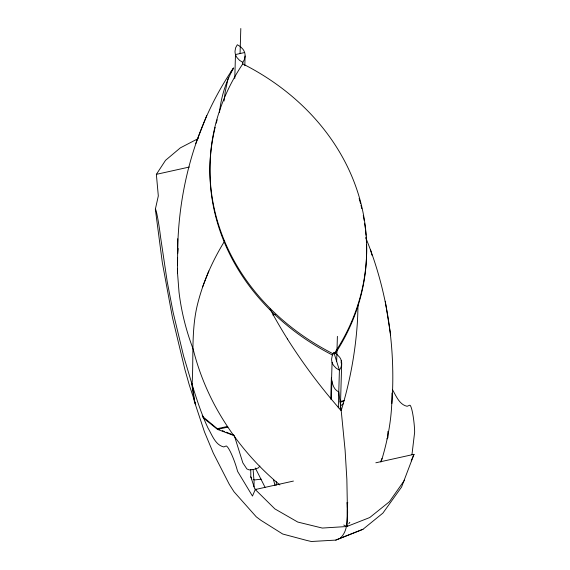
<?xml version="1.0" encoding="UTF-8"?>
<svg xmlns="http://www.w3.org/2000/svg" width="570" height="570" viewBox="0 0 570 570"><rect width="100%" height="100%" fill="white"/><g stroke="black" fill="none" stroke-linecap="round" stroke-linejoin="round"><path stroke-width="0.85" d="M279.877 484.935C252.987 462.641 230.608 435.024 214.178 404.201A318.031 271.748 1.7 0 1 193.109 348.947A318.031 271.748 1.7 0 1 179.016 292.146L177.526 272.902L177.584 257.868M219.457 112.653C221.089 97 225.827 81.631 233.657 67.951L233.337 68.257C196.301 122.386 177.918 188.392 177.648 253.707L178.125 248.52M293.429 481.066L255.26 489.53L252.474 496.05L237.59 471.361A19.765 3.149 71.1 0 0 233.857 459.826L232.76 457.055A19.765 3.149 71.1 0 0 226.212 445.961L223.789 446.937C215.189 444.985 212.083 434.86 208.022 428.106C201.253 413.663 196.401 398.437 191.677 383.232L194.349 401.358L204.431 431.782L213.273 453.057L229.304 484.35L233.985 491.739L256.265 516.826L260.832 520.268L282.713 534.019L306.639 540.403L311.341 541.5L335.759 540.103L340.026 538.379C350.279 529.017 345.798 514.617 347.736 502.391M177.526 272.902L177.555 268.541M177.576 265.05L177.712 238.766M380.924 462.035L381.807 459.612C388.305 438.059 392.224 415.616 391.946 393.065M330.743 399.093L331.377 377.746C332.061 382.89 333.379 389.68 338.772 391.882L341.423 412.751L345.107 450.264L346.859 479.356L347.401 508.077L346.966 502.562M192.054 384.429C193.829 357.148 190.893 329.346 197.954 302.613C203.583 280.86 212.831 260.169 224.644 241.074M234.776 78.432L235.481 54.556A15.468 13.217 1.7 0 1 235.032 51.101L235.659 47.73L237.305 44.745L240.49 46.662L243.012 49.334A15.468 13.217 1.7 0 1 244.651 52.526A15.468 13.217 1.7 0 1 245.1 55.981L244.808 65.707M240.063 53.537L240.811 28.5M333.051 353.749A248.876 212.66 1.7 0 1 242.777 63.897L242.827 62.337L244.473 59.344L245.093 55.981M331.562 379.499L332.075 362.406A15.468 13.217 1.7 0 1 331.626 358.95L332.253 355.58L333.892 352.595L337.077 354.512L339.599 357.176A15.468 13.217 1.7 0 1 341.238 360.375A15.468 13.217 1.7 0 1 341.687 363.831L340.319 409.816M331.305 399.655L331.861 381.116M336.656 361.387L337.397 336.35M338.295 407.864L339.414 370.186L333.892 352.595M341.159 363.026L341.238 360.368M256.272 489.381L254.754 488.825L250.814 476.841L250.764 469.53M253.942 486.844L254.092 482.184L253.151 469.83M276.251 485.141L276.365 481.757M255.26 489.53L274.89 508.91L297.754 522.056L322.299 528.062L346.859 526.523L347.622 512.622L347.451 502.833M391.875 403.531C395.851 347.301 387.151 290.052 365.79 237.84M341.687 363.831L341.06 367.194L339.414 370.186L336.229 368.263L333.714 365.598A15.468 13.217 1.7 0 1 332.075 362.406M224.053 101.033L225.228 91.699L228.043 78.689M411.953 454.746L414.654 432.096A17.77 2.38 83.9 0 0 413.165 416.292L412.659 413.364A17.77 2.38 83.9 0 0 409.517 405.306L407.101 406.282C399.335 404.672 396.122 395.894 392.509 389.73M195.767 404.643L189.347 385.206L184.922 369.581L172.503 317.775L162.322 262.549L155.346 209.254L158.317 195.938L156.365 174.349L165.521 160.341L180.348 147.858L198.282 138.56M228.257 77.848L228.477 77.192M335.759 540.103L362.99 529.281L382.883 513.114L401.586 487.022L414.005 454.326L375.837 462.79M206.703 115.61L195.724 143.633M202.635 286.803L208.82 270.957M381.031 460.824L381.986 458.451M411.226 460.845L414.005 454.326M230.636 72.461L233.337 68.257M404.508 480.168L389.41 501.728L369.745 517.539L346.859 526.523L343.753 525.02M346.859 526.523L347.85 525.113M348.84 523.695L349.83 522.284M259.87 466.046L258.36 467.913L253.949 469.395L249.247 469.929L246.867 468.932L242.841 462.84L234.498 436.171M386.909 438.893L387.914 437.653L387.878 431.49M340.212 406.146L343.667 403.403M340.026 538.379L362.99 529.281M244.651 52.526L235.481 54.556A15.468 13.217 1.7 0 0 237.12 57.748L239.642 60.42L242.827 62.337M156.365 174.349L189.333 167.038M272.816 314.996L275.317 314.44M202.208 415.316L203.084 416.87L217.291 428.697L227.658 426.396M339.998 401.487L344.316 400.525M202.607 416.577L203.462 418.074L217.512 429.402L227.879 427.101M340.219 402.192L343.674 401.423M261.203 479.163L254.655 479.933L253.144 479.377M217.512 429.402L233.671 435.452M217.291 428.697L219.728 429.652M222.172 430.614L224.609 431.568M226.233 432.21L234.37 435.402M287.394 338.929C303.382 364.209 321.359 388.206 341.173 410.614C349.809 382.271 355.274 352.994 357.305 323.425A277.305 200.277 -70.6 0 0 357.96 305.057M194.349 401.358L195.218 402.912M265.043 487.264L255.303 467.977M250.814 476.841L251.627 478.828M370.479 249.575L372.046 255.317M273.507 479.805L275.032 485.391M390.642 335.082L385.27 301.252M194.912 403.147L192.439 385.648L183.547 355.865L173.187 312.631L167.259 281.943L160.469 236.436A17.77 1.033 81.3 0 0 157.648 217.818L157.128 215.175A17.77 1.033 81.3 0 0 155.346 209.254M287.415 338.922A277.312 144.06 52.1 0 1 270.038 308.976M242.777 63.897A248.876 212.66 1.7 0 1 334.334 353.436M332.21 354.911A248.876 212.66 1.7 0 1 215.154 127.359M216.237 123.134A248.876 212.66 1.7 0 1 217.177 119.771M366.553 244.794A248.876 212.66 1.7 0 1 335.253 353.543M359.129 198.46A248.876 212.66 1.7 0 1 360.539 203.533M360.981 205.229A248.876 212.66 1.7 0 1 361.808 208.634M363.268 215.467A248.876 212.66 1.7 0 1 364.194 220.611M364.601 223.184A248.876 212.66 1.7 0 1 365.306 228.349M365.505 230.073A248.876 212.66 1.7 0 1 366.011 235.26M366.147 236.999A248.876 212.66 1.7 0 1 366.46 242.193"/></g></svg>
